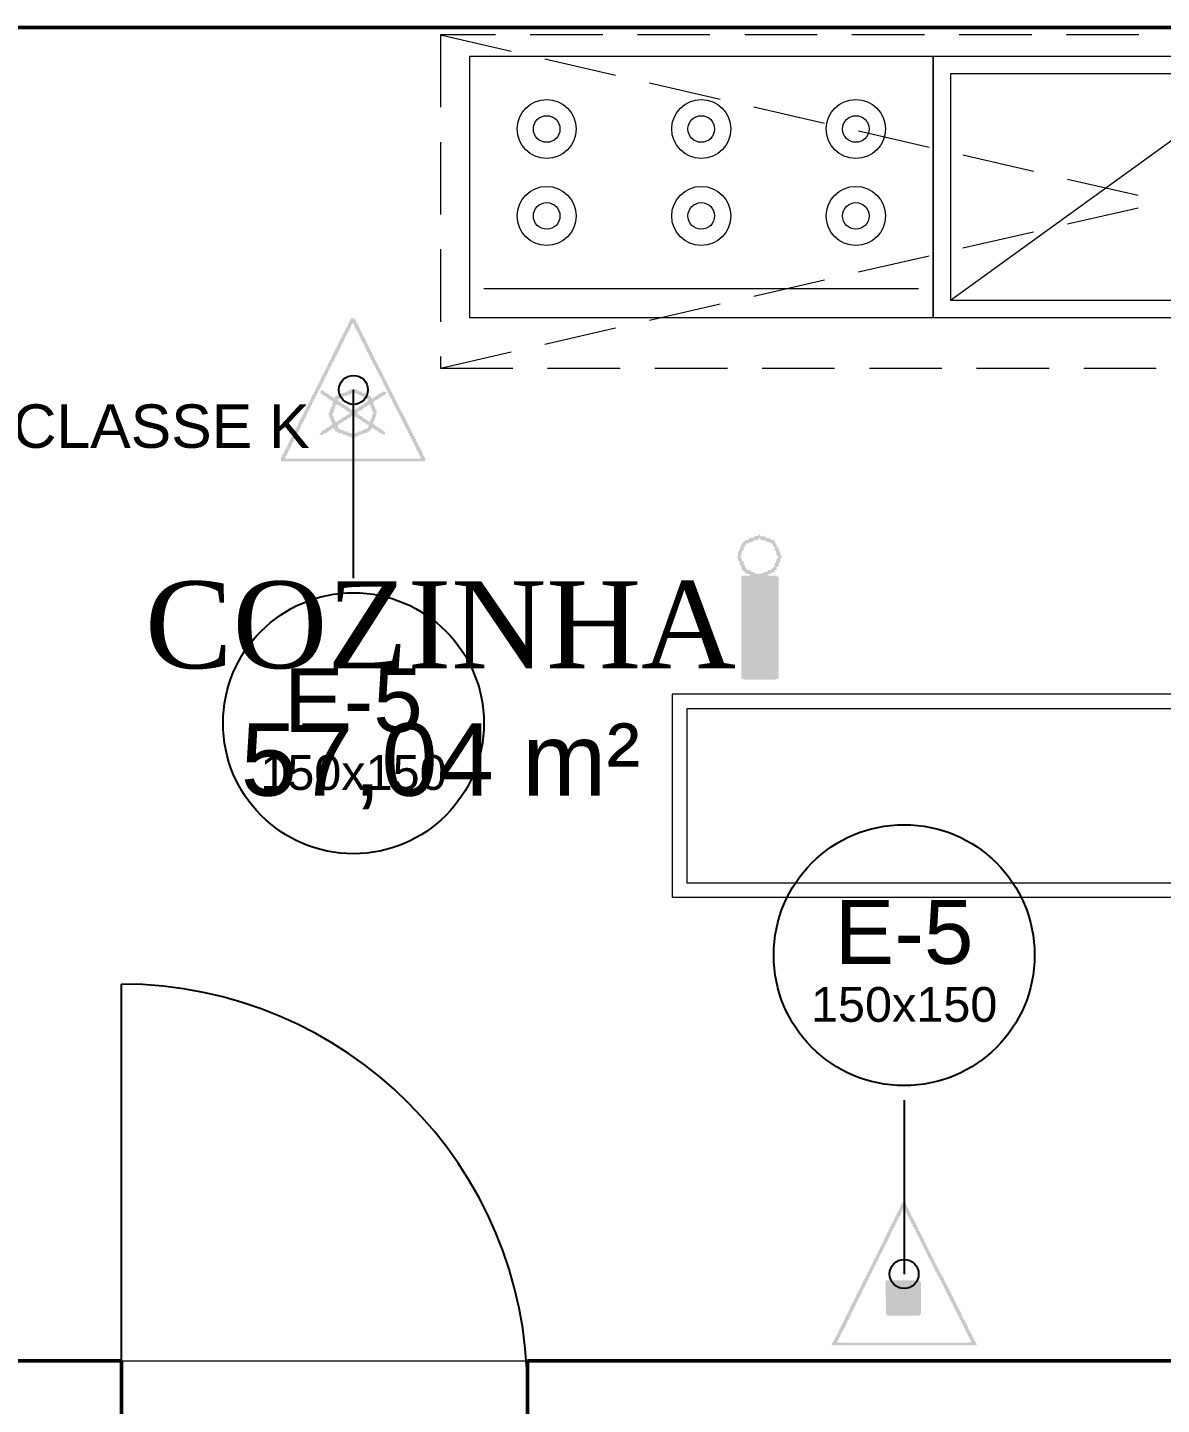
# Model space of a CAD drawing. Header units: metres. Extents: x -2 to 241, y -44 to 80.
# Drawn here: x 4.976 to 8.888, y 11.05 to 15.8 of the extents above; entities that cross this region are included whole.
import ezdxf
from ezdxf.enums import TextEntityAlignment as Align

# ---------------------------------------------------------------- set-up
doc = ezdxf.new("R2010")
doc.units = ezdxf.units.M
doc.header["$LTSCALE"] = 0.1
for name, color, linetype, lineweight in [('AMBIENTES', 8, 'Continuous', 13), ('ILUMINACAO', 5, 'Continuous', 25), ('INC_EXT', 1, 'Continuous', 25), ('MOBILIARIO', 7, 'Continuous', 13), ('PAREDE', 7, 'Continuous', 50), ('PORTAS', 7, 'Continuous', 25), ('SINAL_EQUIPAMENTOS', 1, 'Continuous', 25), ('TEXTOS', 7, 'Continuous', 13)]:
    doc.layers.add(name, color=color, linetype=linetype, lineweight=lineweight)
doc.styles.add('COSCIP-AMBIENTE', font='times.ttf')
doc.styles.add('COSCIP-TEXTO', font='arial.ttf')

# ---------------------------------------------------------------- blocks, each defined once
blk = doc.blocks.new('EXTINTOR_PQS_ABC')
h = blk.add_hatch(color=256)
h.dxf.hatch_style = 1
h.paths.add_polyline_path([(-0.0118, 0.4919), (0.0099, 0.4919), (0.0123, 0.4772), (0.0195, 0.4723), (0.0212, 0.4567), (0.0293, 0.4527), (0.0312, 0.438), (0.0394, 0.4331), (0.0421, 0.4184), (0.0491, 0.4136), (0.0512, 0.3989), (0.0586, 0.394), (0.0603, 0.3776), (0.0677, 0.3755), (0.0701, 0.3597), (0.0785, 0.3548), (0.0813, 0.3401), (0.0882, 0.3352), (0.0902, 0.3206), (0.0978, 0.3157), (0.0995, 0.2991), (0.1068, 0.2973), (0.11, 0.2814), (0.1177, 0.2765), (0.1204, 0.2618), (0.1274, 0.2569), (0.1293, 0.2423), (0.1369, 0.2374), (0.1386, 0.221), (0.1469, 0.2178), (0.1493, 0.2031), (0.1558, 0.2), (0.1595, 0.1835), (0.1665, 0.1786), (0.1681, 0.164), (0.1761, 0.1591), (0.1778, 0.1419), (0.1861, 0.1395), (0.1886, 0.1248), (0.1949, 0.1217), (0.1987, 0.1052), (0.2056, 0.1003), (0.2074, 0.0856), (0.2153, 0.0808), (0.2169, 0.0655), (0.2253, 0.0612), (0.2281, 0.0465), (0.2351, 0.0416), (0.2377, 0.0269), (0.2447, 0.022), (0.2463, 0.0068), (0.2536, 0.0042), (0.2561, -0.0065), (0.2621, -0.0098), (0.2659, -0.0229), (0.2732, -0.0256), (0.2757, -0.0426), (0.2823, -0.0465), (0.2854, -0.0627), (0.2928, -0.0706), (0.2952, -0.0822), (0.302, -0.0856), (0.305, -0.1011), (0.3124, -0.1037), (0.3148, -0.1209), (0.3216, -0.1248), (0.324, -0.1395), (0.3334, -0.1517), (0.3344, -0.1603), (0.3415, -0.164), (0.3442, -0.1794), (0.3515, -0.1823), (0.3535, -0.1982), (0.3603, -0.2031), (0.3637, -0.2195), (0.3726, -0.23), (0.3735, -0.2385), (0.3809, -0.2416), (0.3833, -0.2577), (0.3907, -0.2606), (0.3927, -0.2765), (0.3993, -0.2814), (0.4052, -0.3034), (0.4118, -0.3083), (0.4127, -0.3166), (0.42, -0.3199), (0.4225, -0.336), (0.4298, -0.3392), (0.4323, -0.356), (0.4383, -0.3597), (0.4413, -0.3744), (0.4445, -0.3818), (0.451, -0.3866), (0.4518, -0.3949), (0.4592, -0.3977), (0.4613, -0.4136), (0.469, -0.4179), (0.4714, -0.4344), (0.4769, -0.438), (0.4812, -0.4544), (0.4867, -0.4576), (0.4902, -0.4649), (0.491, -0.4731), (0.4983, -0.4756), (0.5, -0.4919), (-0.5, -0.4919), (-0.4976, -0.4748), (-0.4896, -0.4723), (-0.4858, -0.4576), (-0.4799, -0.4527), (-0.4767, -0.438), (-0.4707, -0.4345), (-0.4682, -0.4237), (-0.462, -0.4209), (-0.4585, -0.4042), (-0.4524, -0.4013), (-0.4499, -0.3866), (-0.4462, -0.3785), (-0.4413, -0.3759), (-0.437, -0.3597), (-0.4315, -0.3563), (-0.4291, -0.3455), (-0.4225, -0.3426), (-0.4204, -0.3279), (-0.4138, -0.323), (-0.4108, -0.3083), (-0.4071, -0.2999), (-0.4022, -0.2975), (-0.3982, -0.2814), (-0.3924, -0.278), (-0.3899, -0.2672), (-0.3834, -0.2643), (-0.3813, -0.2496), (-0.3753, -0.2452), (-0.3723, -0.2374), (-0.3704, -0.2218), (-0.363, -0.2185), (-0.3606, -0.2022), (-0.3532, -0.1992), (-0.3508, -0.1878), (-0.3428, -0.1786), (-0.3402, -0.164), (-0.3337, -0.1601), (-0.3312, -0.1432), (-0.3239, -0.1402), (-0.3214, -0.1244), (-0.3141, -0.121), (-0.3096, -0.1052), (-0.3037, -0.1003), (-0.3005, -0.0856), (-0.2945, -0.0818), (-0.2921, -0.0649), (-0.2847, -0.062), (-0.2822, -0.0465), (-0.2749, -0.043), (-0.2739, -0.0343), (-0.2651, -0.0236), (-0.262, -0.0098), (-0.2554, -0.0059), (-0.2536, 0.0122), (-0.2465, 0.0147), (-0.2431, 0.0326), (-0.2357, 0.0343), (-0.2337, 0.0514), (-0.226, 0.0538), (-0.224, 0.071), (-0.217, 0.0734), (-0.2144, 0.0905), (-0.2074, 0.093), (-0.2046, 0.1101), (-0.1965, 0.1126), (-0.1945, 0.1297), (-0.1868, 0.132), (-0.1848, 0.1493), (-0.1779, 0.1517), (-0.1753, 0.1688), (-0.1677, 0.1713), (-0.1648, 0.1891), (-0.1573, 0.1909), (-0.1553, 0.208), (-0.1477, 0.2104), (-0.1457, 0.2276), (-0.1388, 0.23), (-0.1365, 0.2472), (-0.1306, 0.2514), (-0.1257, 0.2686), (-0.1186, 0.2716), (-0.1168, 0.2863), (-0.1093, 0.2912), (-0.1072, 0.3059), (-0.1012, 0.3109), (-0.0963, 0.3277), (-0.0908, 0.3304), (-0.0877, 0.345), (-0.0796, 0.3499), (-0.0777, 0.3646), (-0.0707, 0.3695), (-0.0681, 0.3842), (-0.062, 0.3892), (-0.0571, 0.4059), (-0.0515, 0.4087), (-0.0485, 0.4233), (-0.0404, 0.4282), (-0.0385, 0.4429), (-0.0312, 0.4478), (-0.029, 0.4625), (-0.0254, 0.4698), (-0.0204, 0.473), (-0.018, 0.4841), (-0.0119, 0.487)])
h.paths.add_polyline_path([(-0.0082, 0.4529), (-0.0105, 0.4356), (-0.018, 0.4335), (-0.0201, 0.416), (-0.0278, 0.4126), (-0.0296, 0.3964), (-0.0369, 0.394), (-0.04, 0.3762), (-0.0475, 0.3744), (-0.0495, 0.3573), (-0.0571, 0.3549), (-0.0592, 0.3377), (-0.0663, 0.3352), (-0.0687, 0.3181), (-0.0763, 0.3157), (-0.0787, 0.2985), (-0.0868, 0.2961), (-0.0888, 0.279), (-0.0963, 0.2767), (-0.0983, 0.2594), (-0.1055, 0.2569), (-0.1078, 0.2398), (-0.1136, 0.2374), (-0.1171, 0.2202), (-0.1255, 0.2153), (-0.1272, 0.2007), (-0.1344, 0.1958), (-0.1368, 0.1811), (-0.1429, 0.1762), (-0.1464, 0.1615), (-0.1535, 0.1566), (-0.1575, 0.1402), (-0.1647, 0.137), (-0.1664, 0.1224), (-0.1738, 0.1175), (-0.1759, 0.1028), (-0.1822, 0.0979), (-0.1868, 0.0812), (-0.193, 0.0783), (-0.1955, 0.0636), (-0.2037, 0.0587), (-0.2055, 0.044), (-0.2124, 0.0392), (-0.215, 0.0245), (-0.2213, 0.0196), (-0.2247, 0.0049), (-0.2323, 0), (-0.2358, -0.0192), (-0.2431, -0.0233), (-0.2456, -0.0392), (-0.2532, -0.044), (-0.2554, -0.0612), (-0.2627, -0.063), (-0.2651, -0.0797), (-0.2725, -0.0821), (-0.2768, -0.0979), (-0.2828, -0.1028), (-0.2848, -0.1175), (-0.2921, -0.1217), (-0.2945, -0.1392), (-0.3018, -0.1413), (-0.3043, -0.1575), (-0.3116, -0.1605), (-0.3148, -0.1762), (-0.3219, -0.1811), (-0.3239, -0.1969), (-0.3312, -0.2001), (-0.3337, -0.2176), (-0.341, -0.2196), (-0.3434, -0.2354), (-0.3508, -0.2386), (-0.3531, -0.2569), (-0.3606, -0.2593), (-0.3624, -0.2765), (-0.369, -0.279), (-0.3728, -0.2973), (-0.3792, -0.2985), (-0.3819, -0.3157), (-0.39, -0.3181), (-0.392, -0.3352), (-0.3993, -0.3377), (-0.4015, -0.3548), (-0.408, -0.3573), (-0.412, -0.3756), (-0.4193, -0.3785), (-0.4211, -0.394), (-0.4292, -0.3964), (-0.4311, -0.4136), (-0.4385, -0.416), (-0.4407, -0.4331), (-0.4473, -0.4356), (-0.4511, -0.4539), (-0.4585, -0.4566), (-0.4598, -0.4723), (-0.456, -0.4746), (0.4592, -0.4743), (0.4614, -0.4698), (0.4592, -0.4539), (0.4539, -0.4503), (0.4494, -0.4343), (0.4424, -0.4307), (0.4396, -0.4152), (0.4323, -0.4132), (0.4301, -0.3964), (0.4225, -0.3928), (0.4205, -0.3768), (0.4137, -0.372), (0.4102, -0.3562), (0.4029, -0.3534), (0.4005, -0.3371), (0.3931, -0.3351), (0.3907, -0.3175), (0.3833, -0.3139), (0.3814, -0.2985), (0.3752, -0.2936), (0.3711, -0.2779), (0.3637, -0.275), (0.3613, -0.2587), (0.354, -0.2568), (0.3515, -0.2391), (0.3442, -0.235), (0.3422, -0.2202), (0.3354, -0.2153), (0.3319, -0.1998), (0.3246, -0.1976), (0.3221, -0.1805), (0.3148, -0.1785), (0.3124, -0.1609), (0.305, -0.1567), (0.3031, -0.1419), (0.296, -0.137), (0.2928, -0.1215), (0.2854, -0.1193), (0.283, -0.1022), (0.2757, -0.1002), (0.2735, -0.0832), (0.2667, -0.0783), (0.2634, -0.0623), (0.2571, -0.0587), (0.2536, -0.0433), (0.2463, -0.0414), (0.2441, -0.0245), (0.2365, -0.0218), (0.2341, -0.007), (0.2263, -0.0049), (0.2243, 0.0122), (0.2162, 0.0147), (0.2132, 0.0318), (0.2062, 0.0343), (0.2031, 0.0514), (0.1966, 0.0538), (0.1942, 0.071), (0.1871, 0.0734), (0.1851, 0.0905), (0.1778, 0.092), (0.174, 0.1101), (0.1671, 0.1126), (0.1639, 0.1297), (0.1575, 0.1321), (0.1558, 0.149), (0.148, 0.1517), (0.1459, 0.1688), (0.1378, 0.1713), (0.136, 0.186), (0.1279, 0.1909), (0.1247, 0.208), (0.1183, 0.2104), (0.1166, 0.2267), (0.1087, 0.23), (0.1062, 0.2472), (0.0986, 0.2496), (0.0968, 0.2643), (0.0888, 0.2692), (0.0858, 0.2863), (0.0792, 0.2888), (0.0775, 0.3059), (0.0701, 0.3076), (0.0677, 0.3244), (0.0594, 0.3279), (0.0575, 0.3426), (0.0496, 0.3475), (0.0465, 0.3646), (0.0401, 0.3671), (0.0383, 0.3837), (0.0303, 0.3866), (0.0285, 0.4019), (0.0212, 0.4049), (0.017, 0.4233), (0.0105, 0.4258), (0.0077, 0.4429), (0.0016, 0.4442), (-0.0009, 0.4533)], flags=16)
h.paths.add_polyline_path([(-0.1254, -0.044), (0.1082, -0.044), (0.1093, -0.0523), (0.1152, -0.0563), (0.116, -0.0661), (0.116, -0.2643), (0.1147, -0.2741), (0.1082, -0.279), (0.1069, -0.2863), (-0.1134, -0.2869), (-0.1169, -0.2863), (-0.1183, -0.2811), (-0.1257, -0.2787), (-0.1272, -0.0563)])
blk = doc.blocks.new('PONTO_ILUMINACAO_EMERGENCIA')
h = blk.add_hatch(color=256)
h.dxf.hatch_style = 1
h.paths.add_polyline_path([(-0.0047, 0.5), (0.005, 0.5), (0.0072, 0.4942), (0.0188, 0.4904), (0.0421, 0.4884), (0.0459, 0.4797), (0.077, 0.4757), (0.082, 0.4651), (0.1053, 0.4622), (0.1097, 0.4419), (0.1184, 0.439), (0.1206, 0.4179), (0.1322, 0.4157), (0.1344, 0.3924), (0.1414, 0.3866), (0.1452, 0.3779), (0.1484, 0.3547), (0.1556, 0.3518), (0.1555, 0.3425), (0.1487, 0.3401), (0.1431, 0.3111), (0.1346, 0.3052), (0.1326, 0.282), (0.121, 0.2791), (0.1187, 0.2587), (0.1089, 0.2558), (0.1078, 0.2442), (0.0857, 0.239), (0.0799, 0.2315), (0.0595, 0.2297), (0.0579, 0.2268), (0.0584, 0.221), (0.0624, 0.2194), (0.1177, 0.2184), (0.1206, 0.212), (0.1322, 0.2087), (0.1335, 0.2035), (0.1336, -0.4883), (0.1322, -0.4929), (0.1206, -0.4939), (0.1067, -0.4999), (-0.1032, -0.5), (-0.1043, -0.497), (-0.1178, -0.4952), (-0.1228, -0.4912), (-0.1228, 0.2064), (-0.118, 0.218), (-0.0713, 0.2192), (-0.0621, 0.221), (-0.0601, 0.2268), (-0.0916, 0.2329), (-0.0961, 0.2413), (-0.1076, 0.2442), (-0.1083, 0.2558), (-0.1207, 0.2614), (-0.1253, 0.2878), (-0.1335, 0.2936), (-0.1358, 0.3169), (-0.1445, 0.3198), (-0.1468, 0.3416), (-0.1498, 0.3457), (-0.1556, 0.3459), (-0.1556, 0.3488), (-0.1498, 0.3495), (-0.1476, 0.3547), (-0.1454, 0.3779), (-0.1421, 0.3866), (-0.1346, 0.3924), (-0.1329, 0.4157), (-0.1236, 0.4201), (-0.1207, 0.4412), (-0.112, 0.4429), (-0.109, 0.4506), (-0.0988, 0.4564), (-0.0945, 0.4634), (-0.0713, 0.4655), (-0.0684, 0.4771), (-0.0451, 0.479), (-0.0364, 0.4826), (-0.0306, 0.4897), (-0.0073, 0.4925)])
h.paths.add_polyline_path([(-0.0044, 0.4758), (-0.0073, 0.465), (-0.0322, 0.4622), (-0.0396, 0.4593), (-0.0451, 0.4522), (-0.0684, 0.4496), (-0.0713, 0.4416), (-0.093, 0.439), (-0.0971, 0.4186), (-0.1062, 0.4157), (-0.1091, 0.3906), (-0.1178, 0.3896), (-0.1191, 0.3866), (-0.125, 0.3547), (-0.1294, 0.353), (-0.1305, 0.3459), (-0.1226, 0.3401), (-0.1207, 0.3194), (-0.109, 0.3169), (-0.1067, 0.2936), (-0.0981, 0.2878), (-0.0945, 0.2686), (-0.0858, 0.2668), (-0.08, 0.2579), (-0.0623, 0.2558), (-0.0579, 0.2442), (-0.0335, 0.2416), (-0.0306, 0.2325), (0.0014, 0.2301), (0.0276, 0.2355), (0.0334, 0.2424), (0.056, 0.2442), (0.0585, 0.2558), (0.0799, 0.2583), (0.0857, 0.2664), (0.0944, 0.2682), (0.0974, 0.2791), (0.106, 0.2817), (0.108, 0.3052), (0.1149, 0.3082), (0.1218, 0.3372), (0.1322, 0.343), (0.1324, 0.3488), (0.1293, 0.3539), (0.1206, 0.3567), (0.1184, 0.3779), (0.1148, 0.3876), (0.1076, 0.3924), (0.105, 0.4157), (0.0967, 0.4186), (0.0944, 0.4391), (0.0828, 0.4404), (0.077, 0.4487), (0.0453, 0.4535), (0.0421, 0.4615), (0.0188, 0.4634), (0.0078, 0.468), (0.0043, 0.4762)], flags=16)
blk = doc.blocks.new('EXTINTOR_AP')
h = blk.add_hatch(color=256)
h.dxf.hatch_style = 1
h.paths.add_polyline_path([(-0.0177, 0.4935), (0.0088, 0.4935), (0.0108, 0.481), (0.0182, 0.4787), (0.0206, 0.4608), (0.028, 0.4584), (0.0305, 0.4412), (0.038, 0.4393), (0.0404, 0.4221), (0.0481, 0.4196), (0.0502, 0.4021), (0.0576, 0.3999), (0.0597, 0.3827), (0.0674, 0.3795), (0.0699, 0.3624), (0.0775, 0.3606), (0.0797, 0.3433), (0.0874, 0.3409), (0.0896, 0.3233), (0.0969, 0.3203), (0.0994, 0.3031), (0.1068, 0.3011), (0.1092, 0.2839), (0.1169, 0.2818), (0.1192, 0.2646), (0.1268, 0.2621), (0.1289, 0.2446), (0.1363, 0.2423), (0.1388, 0.2245), (0.1462, 0.2226), (0.1486, 0.2053), (0.1564, 0.2031), (0.1585, 0.1858), (0.1659, 0.1837), (0.1683, 0.1685), (0.1764, 0.1637), (0.1782, 0.1476), (0.1866, 0.144), (0.1891, 0.1292), (0.1954, 0.1261), (0.1992, 0.1095), (0.2062, 0.1046), (0.2078, 0.0898), (0.2159, 0.0849), (0.2175, 0.0691), (0.226, 0.0652), (0.2286, 0.0505), (0.2348, 0.0474), (0.2386, 0.0308), (0.2455, 0.0258), (0.2472, 0.0111), (0.2553, 0.0062), (0.2569, -0.0094), (0.2654, -0.0135), (0.268, -0.0283), (0.2753, -0.0332), (0.2777, -0.048), (0.2849, -0.0529), (0.2865, -0.0677), (0.2947, -0.0726), (0.2963, -0.0874), (0.3048, -0.0923), (0.3077, -0.1071), (0.3146, -0.112), (0.3171, -0.1268), (0.3243, -0.1317), (0.3258, -0.1466), (0.3332, -0.1496), (0.3357, -0.16), (0.3429, -0.1637), (0.3455, -0.1793), (0.3529, -0.1822), (0.3554, -0.1993), (0.3607, -0.2031), (0.3652, -0.2194), (0.3701, -0.2225), (0.3741, -0.2301), (0.3751, -0.2387), (0.3824, -0.2418), (0.3849, -0.2579), (0.3923, -0.2607), (0.3947, -0.2779), (0.4011, -0.2818), (0.404, -0.2966), (0.4108, -0.3015), (0.4144, -0.3173), (0.4218, -0.3204), (0.4243, -0.3367), (0.4317, -0.3399), (0.4337, -0.3556), (0.4395, -0.3606), (0.444, -0.377), (0.4514, -0.3842), (0.4538, -0.3961), (0.4612, -0.3986), (0.4637, -0.4154), (0.471, -0.4184), (0.4735, -0.4356), (0.4795, -0.4393), (0.4834, -0.4555), (0.4899, -0.459), (0.4932, -0.4748), (0.5, -0.4787), (0.4992, -0.4836), (0.4937, -0.4861), (0.4931, -0.4935), (-0.5, -0.4935), (-0.4994, -0.4664), (-0.4913, -0.4623), (-0.4897, -0.4467), (-0.4836, -0.4443), (-0.48, -0.427), (-0.4725, -0.4221), (-0.4701, -0.4073), (-0.4618, -0.4045), (-0.4599, -0.3876), (-0.4519, -0.3844), (-0.4503, -0.368), (-0.4429, -0.363), (-0.4406, -0.3483), (-0.4331, -0.3433), (-0.4298, -0.3274), (-0.4224, -0.3253), (-0.4206, -0.3089), (-0.4125, -0.3041), (-0.4109, -0.2892), (-0.4036, -0.2843), (-0.4002, -0.2678), (-0.3935, -0.2646), (-0.3913, -0.2498), (-0.383, -0.2474), (-0.3812, -0.2301), (-0.3732, -0.2253), (-0.3715, -0.2104), (-0.3642, -0.2055), (-0.3619, -0.1907), (-0.3537, -0.1858), (-0.351, -0.17), (-0.3436, -0.1686), (-0.3418, -0.1514), (-0.3341, -0.1464), (-0.3322, -0.1317), (-0.3261, -0.1292), (-0.3215, -0.1104), (-0.3144, -0.1071), (-0.3124, -0.0923), (-0.3042, -0.0894), (-0.3025, -0.0726), (-0.2948, -0.0677), (-0.2929, -0.0529), (-0.2856, -0.048), (-0.2821, -0.0318), (-0.2747, -0.0294), (-0.2729, -0.0135), (-0.2648, -0.0111), (-0.2631, 0.0062), (-0.2554, 0.0111), (-0.2535, 0.0258), (-0.246, 0.0308), (-0.2427, 0.0469), (-0.2353, 0.05), (-0.2329, 0.0663), (-0.2255, 0.0689), (-0.2238, 0.0849), (-0.2163, 0.0898), (-0.2141, 0.1046), (-0.2067, 0.1095), (-0.2043, 0.1243), (-0.1959, 0.1273), (-0.1941, 0.144), (-0.1861, 0.1466), (-0.1843, 0.1637), (-0.1779, 0.1661), (-0.1748, 0.1834), (-0.167, 0.1883), (-0.1648, 0.2031), (-0.1566, 0.2062), (-0.1547, 0.2227), (-0.1467, 0.227), (-0.1451, 0.2424), (-0.1388, 0.2449), (-0.1354, 0.2621), (-0.1277, 0.267), (-0.1254, 0.2818), (-0.1172, 0.2843), (-0.1153, 0.3015), (-0.1073, 0.3057), (-0.1057, 0.3212), (-0.0981, 0.3261), (-0.095, 0.3424), (-0.0878, 0.3458), (-0.0859, 0.3606), (-0.0777, 0.363), (-0.0759, 0.3803), (-0.0691, 0.3827), (-0.0663, 0.3999), (-0.06, 0.4024), (-0.0557, 0.4211), (-0.0486, 0.4246), (-0.0465, 0.4393), (-0.0384, 0.4418), (-0.0366, 0.459), (-0.03, 0.4615), (-0.027, 0.4787), (-0.0208, 0.4812)])
h.paths.add_polyline_path([(-0.0064, 0.4602), (-0.0089, 0.4505), (-0.0163, 0.4484), (-0.0179, 0.4319), (-0.024, 0.4295), (-0.0276, 0.4123), (-0.035, 0.4073), (-0.0374, 0.3926), (-0.0458, 0.3881), (-0.0476, 0.3729), (-0.0557, 0.3687), (-0.0572, 0.3532), (-0.0645, 0.3483), (-0.068, 0.3317), (-0.0745, 0.3286), (-0.0768, 0.3138), (-0.0852, 0.3109), (-0.087, 0.2941), (-0.095, 0.2905), (-0.0966, 0.2744), (-0.1039, 0.2695), (-0.1073, 0.253), (-0.114, 0.2498), (-0.1163, 0.235), (-0.1246, 0.2316), (-0.1264, 0.2154), (-0.1343, 0.2104), (-0.136, 0.1957), (-0.1432, 0.1907), (-0.1467, 0.1743), (-0.1536, 0.1711), (-0.1557, 0.1563), (-0.1639, 0.1537), (-0.1658, 0.1366), (-0.1728, 0.1341), (-0.1754, 0.1169), (-0.1827, 0.112), (-0.185, 0.0972), (-0.1932, 0.0923), (-0.1959, 0.0764), (-0.2033, 0.0744), (-0.2051, 0.0578), (-0.2128, 0.0529), (-0.2147, 0.0381), (-0.2221, 0.0332), (-0.2245, 0.0185), (-0.2326, 0.0135), (-0.2353, -0.0024), (-0.2427, -0.0042), (-0.2444, -0.0209), (-0.252, -0.0258), (-0.2541, -0.0406), (-0.2616, -0.0455), (-0.2638, -0.0603), (-0.2722, -0.0644), (-0.2747, -0.0809), (-0.2821, -0.0826), (-0.2838, -0.0997), (-0.2913, -0.1046), (-0.2934, -0.1194), (-0.3011, -0.1243), (-0.3033, -0.1391), (-0.3116, -0.1435), (-0.3134, -0.1587), (-0.3215, -0.1624), (-0.3231, -0.1784), (-0.3293, -0.1809), (-0.3328, -0.1981), (-0.3404, -0.2031), (-0.3427, -0.2178), (-0.3507, -0.2203), (-0.3529, -0.2375), (-0.3608, -0.2406), (-0.3625, -0.2572), (-0.3688, -0.2597), (-0.3722, -0.2769), (-0.3799, -0.2818), (-0.3821, -0.2966), (-0.3904, -0.2998), (-0.3923, -0.3163), (-0.4002, -0.3209), (-0.4018, -0.336), (-0.4092, -0.3409), (-0.4115, -0.3556), (-0.4194, -0.3606), (-0.4224, -0.3764), (-0.4298, -0.3779), (-0.4316, -0.395), (-0.4396, -0.3991), (-0.4412, -0.4147), (-0.4488, -0.4196), (-0.4509, -0.4344), (-0.4592, -0.4393), (-0.4618, -0.4551), (-0.4691, -0.4567), (-0.4695, -0.4738), (0.4618, -0.4738), (0.4612, -0.4555), (0.4549, -0.4516), (0.4514, -0.4354), (0.4449, -0.4319), (0.4415, -0.4164), (0.4341, -0.4142), (0.432, -0.3975), (0.4243, -0.3933), (0.4223, -0.3778), (0.4155, -0.3729), (0.412, -0.3569), (0.4046, -0.3532), (0.4021, -0.3378), (0.3947, -0.3358), (0.3923, -0.3181), (0.3849, -0.3145), (0.3829, -0.299), (0.3759, -0.2941), (0.3726, -0.2782), (0.3652, -0.2748), (0.3628, -0.2591), (0.3554, -0.257), (0.3532, -0.24), (0.3459, -0.235), (0.3431, -0.219), (0.3369, -0.2154), (0.3332, -0.1994), (0.3258, -0.1968), (0.3234, -0.1804), (0.316, -0.1783), (0.3135, -0.1609), (0.3057, -0.1587), (0.3037, -0.1415), (0.2958, -0.1391), (0.2937, -0.1218), (0.2856, -0.1194), (0.2837, -0.1046), (0.2758, -0.0997), (0.2732, -0.0825), (0.2663, -0.08), (0.2643, -0.0628), (0.2563, -0.0603), (0.2545, -0.0443), (0.2462, -0.0406), (0.243, -0.0234), (0.2365, -0.0209), (0.234, -0.0037), (0.2269, -0.0012), (0.2249, 0.016), (0.2169, 0.0185), (0.2151, 0.0339), (0.2077, 0.0369), (0.2037, 0.0554), (0.1971, 0.0578), (0.1947, 0.0751), (0.1875, 0.0775), (0.1856, 0.0948), (0.1774, 0.0972), (0.1747, 0.1144), (0.1683, 0.1157), (0.1643, 0.1341), (0.1578, 0.1366), (0.1554, 0.1538), (0.1486, 0.1553), (0.1444, 0.1711), (0.1388, 0.1736), (0.1363, 0.1848), (0.1301, 0.1883), (0.1265, 0.2044), (0.1216, 0.2066), (0.1178, 0.2154), (0.1148, 0.2301), (0.1092, 0.2329), (0.1048, 0.2498), (0.0979, 0.2547), (0.0969, 0.2635), (0.0906, 0.267), (0.0871, 0.2833), (0.0822, 0.2867), (0.0785, 0.2941), (0.0762, 0.3089), (0.0687, 0.3138), (0.0682, 0.3212), (0.0649, 0.3288), (0.0585, 0.3335), (0.0576, 0.3422), (0.0509, 0.3458), (0.0483, 0.3606), (0.0424, 0.3655), (0.0361, 0.3876), (0.0292, 0.3926), (0.0287, 0.3999), (0.0192, 0.4123), (0.0182, 0.4209), (0.0116, 0.4246), (0.0016, 0.459)], flags=16)
h.paths.add_polyline_path([(-0.0103, 0.0062), (0.0182, 0.0068), (0.0206, -0.0004), (0.0388, -0.0037), (0.0403, -0.0111), (0.0576, -0.0132), (0.06, -0.0207), (0.0773, -0.0223), (0.0822, -0.0286), (0.0969, -0.0319), (0.1023, -0.0381), (0.1166, -0.042), (0.1191, -0.0516), (0.1265, -0.054), (0.1298, -0.0603), (0.1363, -0.0589), (0.1388, -0.0518), (0.1476, -0.0505), (0.1511, -0.0435), (0.1659, -0.0386), (0.1683, -0.032), (0.1831, -0.0285), (0.188, -0.0217), (0.1955, -0.0209), (0.1979, -0.013), (0.2126, -0.0119), (0.2249, -0.0142), (0.2244, -0.0308), (0.2077, -0.0353), (0.2069, -0.0406), (0.1966, -0.0431), (0.1947, -0.0505), (0.1782, -0.053), (0.1757, -0.0611), (0.1668, -0.0628), (0.1634, -0.0699), (0.1485, -0.0726), (0.1469, -0.08), (0.1388, -0.0814), (0.1371, -0.0849), (0.1404, -0.1071), (0.147, -0.112), (0.1486, -0.1292), (0.1564, -0.1317), (0.1595, -0.1538), (0.156, -0.1871), (0.1486, -0.1902), (0.1462, -0.2092), (0.1388, -0.2121), (0.1376, -0.2375), (0.1462, -0.2395), (0.148, -0.2474), (0.156, -0.2484), (0.1609, -0.2551), (0.1757, -0.259), (0.1782, -0.2674), (0.1855, -0.2679), (0.1905, -0.2745), (0.2052, -0.2791), (0.2071, -0.2867), (0.2151, -0.2878), (0.2172, -0.3015), (0.2151, -0.308), (0.1979, -0.3076), (0.1929, -0.3), (0.1782, -0.2968), (0.1761, -0.2892), (0.1683, -0.2884), (0.1634, -0.2801), (0.1486, -0.277), (0.1471, -0.2695), (0.1388, -0.2684), (0.1353, -0.2621), (0.1314, -0.261), (0.1265, -0.2684), (0.1204, -0.2695), (0.1142, -0.2854), (0.098, -0.2892), (0.0945, -0.2949), (0.0871, -0.2976), (0.0695, -0.299), (0.0649, -0.3063), (0.0428, -0.3095), (0.0392, -0.3163), (0.0204, -0.3187), (0.0182, -0.3261), (0.0083, -0.3278), (-0.0261, -0.3263), (-0.0286, -0.3185), (-0.0458, -0.3172), (-0.0507, -0.3108), (-0.0753, -0.3066), (-0.0803, -0.2999), (-0.1049, -0.2967), (-0.1073, -0.2897), (-0.1246, -0.2871), (-0.1277, -0.2695), (-0.1393, -0.2664), (-0.1541, -0.2693), (-0.1566, -0.2777), (-0.1656, -0.2793), (-0.1689, -0.286), (-0.1836, -0.2897), (-0.1851, -0.2966), (-0.2009, -0.3004), (-0.2037, -0.3064), (-0.2147, -0.3089), (-0.2181, -0.314), (-0.2249, -0.3089), (-0.2329, -0.3079), (-0.2329, -0.2973), (-0.2275, -0.2966), (-0.223, -0.2877), (-0.215, -0.2867), (-0.2134, -0.2793), (-0.1984, -0.2762), (-0.1954, -0.2695), (-0.1851, -0.267), (-0.1834, -0.2597), (-0.1686, -0.2572), (-0.1656, -0.2498), (-0.1551, -0.2474), (-0.1537, -0.2424), (-0.1458, -0.2375), (-0.1476, -0.2203), (-0.1543, -0.2178), (-0.1566, -0.1997), (-0.1639, -0.1975), (-0.1658, -0.1809), (-0.1738, -0.1637), (-0.1664, -0.1594), (-0.1645, -0.1415), (-0.1576, -0.1391), (-0.1553, -0.1218), (-0.1492, -0.1171), (-0.1465, -0.1095), (-0.1451, -0.0923), (-0.1387, -0.0874), (-0.1393, -0.0838), (-0.1461, -0.08), (-0.1467, -0.0744), (-0.1639, -0.0701), (-0.1656, -0.0628), (-0.1738, -0.0616), (-0.1763, -0.0548), (-0.191, -0.0489), (-0.1943, -0.0431), (-0.205, -0.0406), (-0.2078, -0.0332), (-0.223, -0.0306), (-0.2275, -0.0185), (-0.2244, -0.0037), (-0.2076, -0.0037), (-0.2048, -0.0111), (-0.1952, -0.0135), (-0.1939, -0.0209), (-0.1787, -0.0242), (-0.1754, -0.0308), (-0.1654, -0.0332), (-0.1639, -0.0404), (-0.1492, -0.045), (-0.1461, -0.0505), (-0.1351, -0.0529), (-0.1332, -0.0578), (-0.1295, -0.0584), (-0.1246, -0.0426), (-0.1073, -0.0389), (-0.1049, -0.0325), (-0.0872, -0.0308), (-0.083, -0.0234), (-0.06, -0.0209), (-0.0557, -0.013), (-0.038, -0.0111), (-0.036, -0.0036), (-0.0178, -0.0012), (-0.0163, 0.0037)])
h.paths.add_polyline_path([(-0.0163, -0.1808), (-0.0187, -0.1889), (-0.0335, -0.1916), (-0.0362, -0.1981), (-0.0464, -0.2006), (-0.0483, -0.2086), (-0.063, -0.2114), (-0.068, -0.2192), (-0.0761, -0.2203), (-0.0778, -0.2277), (-0.094, -0.2301), (-0.0959, -0.2375), (-0.1057, -0.24), (-0.1073, -0.2547), (-0.1052, -0.267), (-0.0901, -0.2701), (-0.0852, -0.2775), (-0.068, -0.2787), (-0.063, -0.2861), (-0.0384, -0.2891), (-0.036, -0.2949), (-0.0113, -0.299), (-0.0064, -0.3061), (-0.0015, -0.3065), (0.0023, -0.304), (0.0034, -0.299), (0.028, -0.2944), (0.0305, -0.2889), (0.0551, -0.2848), (0.06, -0.2781), (0.0756, -0.2769), (0.0797, -0.2688), (0.0969, -0.2667), (0.0978, -0.2597), (0.1043, -0.2538), (0.1043, -0.2407), (0.0896, -0.2381), (0.0872, -0.2301), (0.0797, -0.2294), (0.0751, -0.2227), (0.0674, -0.2194), (0.06, -0.2188), (0.0576, -0.2109), (0.0428, -0.2057), (0.0379, -0.1995), (0.0305, -0.1988), (0.0283, -0.1907), (0.0133, -0.187), (0.0083, -0.1801)], flags=16)
h.paths.add_polyline_path([(0.0059, -0.0201), (-0.0163, -0.0231), (-0.0195, -0.0308), (-0.0433, -0.034), (-0.0483, -0.0414), (-0.0664, -0.0431), (-0.0704, -0.0497), (-0.0852, -0.0523), (-0.0901, -0.0579), (-0.1049, -0.0622), (-0.1049, -0.078), (-0.0898, -0.0825), (-0.0867, -0.0898), (-0.0763, -0.0923), (-0.0753, -0.0981), (-0.0588, -0.1021), (-0.0566, -0.1095), (-0.0483, -0.1107), (-0.0458, -0.1176), (-0.0301, -0.1218), (-0.0274, -0.1292), (-0.0172, -0.1317), (-0.0163, -0.1376), (-0.004, -0.1411), (0.0083, -0.1399), (0.0133, -0.1321), (0.028, -0.1294), (0.0305, -0.1209), (0.0393, -0.1194), (0.0428, -0.1123), (0.0578, -0.1095), (0.0595, -0.1021), (0.0748, -0.0988), (0.0777, -0.0923), (0.0877, -0.0898), (0.0896, -0.0819), (0.0983, -0.08), (0.0982, -0.0628), (0.0888, -0.0603), (0.0872, -0.0529), (0.0699, -0.0506), (0.0674, -0.0427), (0.0502, -0.0413), (0.0477, -0.0355), (0.0305, -0.0319), (0.0256, -0.0256)], flags=16)
h.paths.add_polyline_path([(-0.1073, -0.1014), (-0.1246, -0.1033), (-0.127, -0.1268), (-0.1344, -0.1311), (-0.1377, -0.1563), (-0.1443, -0.1601), (-0.1449, -0.1661), (-0.1443, -0.1784), (-0.1369, -0.1821), (-0.132, -0.2078), (-0.127, -0.209), (-0.1246, -0.2191), (-0.1196, -0.2198), (-0.1071, -0.2178), (-0.1049, -0.2098), (-0.0901, -0.2073), (-0.0852, -0.1989), (-0.0774, -0.1981), (-0.0753, -0.1899), (-0.0606, -0.1868), (-0.0557, -0.1796), (-0.0474, -0.1784), (-0.0455, -0.1711), (-0.0306, -0.1686), (-0.0283, -0.1661), (-0.0279, -0.1538), (-0.0286, -0.1514), (-0.0433, -0.148), (-0.0483, -0.1406), (-0.0557, -0.14), (-0.0581, -0.1319), (-0.0655, -0.1311), (-0.0704, -0.123), (-0.0858, -0.1194), (-0.0876, -0.112), (-0.1024, -0.108)], flags=16)
h.paths.add_polyline_path([(0.1168, -0.1021), (0.1007, -0.1046), (0.0969, -0.111), (0.0889, -0.112), (0.0871, -0.1194), (0.0723, -0.1221), (0.0674, -0.1307), (0.0593, -0.1317), (0.0576, -0.1392), (0.0403, -0.143), (0.0394, -0.1489), (0.0289, -0.1514), (0.0261, -0.1563), (0.0292, -0.1686), (0.0395, -0.1711), (0.0424, -0.1784), (0.0576, -0.1808), (0.0591, -0.1883), (0.0691, -0.1907), (0.0714, -0.1981), (0.086, -0.2006), (0.0883, -0.208), (0.0986, -0.2104), (0.1019, -0.2172), (0.1142, -0.2184), (0.1166, -0.2177), (0.1191, -0.199), (0.1249, -0.1957), (0.1286, -0.1711), (0.1354, -0.1686), (0.1366, -0.1538), (0.1363, -0.1511), (0.1289, -0.1474), (0.124, -0.1227), (0.1187, -0.1194)], flags=16)
blk = doc.blocks.new('MOB_FOGAO_160X90')
blk.add_lwpolyline([(-0.8, -0.45), (0.8, -0.45), (0.8, 0.45), (-0.8, 0.45)], close=True)
blk.add_lwpolyline([(-0.75, -0.35), (0.75, -0.35)])
for centre, radius in [((-0.5333, 0.2), 0.102), ((0, 0.2), 0.102), ((0.5333, 0.2), 0.102), ((-0.5333, 0.2), 0.0459), ((0, 0.2), 0.0459), ((0.5333, 0.2), 0.0459), ((-0.5333, -0.1), 0.102), ((0, -0.1), 0.102), ((0.5333, -0.1), 0.102), ((-0.5333, -0.1), 0.0459), ((0, -0.1), 0.0459), ((0.5333, -0.1), 0.0459)]:
    blk.add_circle(centre, radius)
blk = doc.blocks.new('MOB_CHAPA_120X90')
for points in [[(-0.6, -0.45), (0.6, -0.45), (0.6, 0.45), (-0.6, 0.45)], [(-0.54, -0.39), (0.54, -0.39), (0.54, 0.39), (-0.54, 0.39)]]:
    blk.add_lwpolyline(points, close=True)
blk.add_lwpolyline([(-0.54, -0.39), (0.54, 0.39)])
blk = doc.blocks.new('MOB_COIFA_500X115')
for points in [[(-2.31, 0.575), (-2.5, 0.575)], [(-2.5, 0.575), (-2.5, 0.325)], [(-2.5, 0.575), (-2.2564, 0.519)], [(-1.94, 0.575), (-2.19, 0.575)], [(-1.57, 0.575), (-1.82, 0.575)], [(-1.2, 0.575), (-1.45, 0.575)], [(-0.83, 0.575), (-1.08, 0.575)], [(-0.46, 0.575), (-0.71, 0.575)], [(-0.09, 0.575), (-0.34, 0.575)], [(0.28, 0.575), (0.03, 0.575)], [(0.65, 0.575), (0.4, 0.575)], [(1.02, 0.575), (0.77, 0.575)], [(1.39, 0.575), (1.14, 0.575)], [(1.76, 0.575), (1.51, 0.575)], [(2.13, 0.575), (1.88, 0.575)], [(2.5, 0.575), (2.25, 0.575)], [(2.5, 0.535), (2.5, 0.575)], [(2.1876, 0.5032), (2.4312, 0.5592)], [(-2.1394, 0.4921), (-1.8958, 0.436)], [(1.827, 0.4202), (2.0707, 0.4763)], [(-1.7788, 0.4091), (-1.5352, 0.3531)], [(1.4664, 0.3373), (1.7101, 0.3933)], [(2.5, 0.165), (2.5, 0.415)], [(-1.4182, 0.3262), (-1.1746, 0.2702)], [(1.1059, 0.2543), (1.3495, 0.3104)], [(-1.0577, 0.2433), (-0.814, 0.1872)], [(-2.5, 0.205), (-2.5, -0.045)], [(0.7453, 0.1714), (0.9889, 0.2274)], [(-0.6971, 0.1603), (-0.4534, 0.1043)], [(0.3847, 0.0885), (0.6283, 0.1445)], [(-0.3365, 0.0774), (-0.0928, 0.0214)], [(0.0241, 0.0055), (0.2677, 0.0616)], [(2.5, -0.205), (2.5, 0.045)], [(-0.3365, -0.0774), (-0.0928, -0.0214)], [(0.0241, -0.0055), (0.2677, -0.0616)], [(0.3847, -0.0885), (0.6283, -0.1445)], [(-0.6971, -0.1603), (-0.4534, -0.1043)], [(-2.5, -0.165), (-2.5, -0.415)], [(-1.0577, -0.2433), (-0.814, -0.1872)], [(0.7453, -0.1714), (0.9889, -0.2274)], [(-1.4182, -0.3262), (-1.1746, -0.2702)], [(1.1059, -0.2543), (1.3495, -0.3104)], [(2.5, -0.575), (2.5, -0.325)], [(-1.7788, -0.4091), (-1.5352, -0.3531)], [(1.4664, -0.3373), (1.7101, -0.3933)], [(1.827, -0.4202), (2.0707, -0.4763)], [(-2.1394, -0.4921), (-1.8958, -0.436)], [(-2.5, -0.575), (-2.2564, -0.519)], [(2.1876, -0.5032), (2.4312, -0.5592)], [(-2.5, -0.535), (-2.5, -0.575)], [(-2.5, -0.575), (-2.25, -0.575)], [(-2.13, -0.575), (-1.88, -0.575)], [(-1.76, -0.575), (-1.51, -0.575)], [(-1.39, -0.575), (-1.14, -0.575)], [(-1.02, -0.575), (-0.77, -0.575)], [(-0.65, -0.575), (-0.4, -0.575)], [(-0.28, -0.575), (-0.03, -0.575)], [(0.09, -0.575), (0.34, -0.575)], [(0.46, -0.575), (0.71, -0.575)], [(0.83, -0.575), (1.08, -0.575)], [(1.2, -0.575), (1.45, -0.575)], [(1.57, -0.575), (1.82, -0.575)], [(1.94, -0.575), (2.19, -0.575)], [(2.31, -0.575), (2.5, -0.575)]]:
    blk.add_lwpolyline(points)
blk = doc.blocks.new('MOB_BALCAO_320X70')
for points in [[(-1.6, -0.35), (1.6, -0.35), (1.6, 0.35), (-1.6, 0.35)], [(-1.55, -0.3), (1.55, -0.3), (1.55, 0.3), (-1.55, 0.3)]]:
    blk.add_lwpolyline(points, close=True)
blk = doc.blocks.new('PLACA_CHAMADA_E-5')
at = {"color": 1, "lineweight": 25}
blk.add_circle((0, 0), 0.45, dxfattribs=at)
at = {"color": 1, "style": 'COSCIP-TEXTO'}
for tag, height, p in [('CODIGO', 0.22, (0, 0.08)), ('DIMENSAO', 0.12, (0, -0.17))]:
    blk.add_attdef(tag, text='', height=height, dxfattribs=at).set_placement(p, align=Align.MIDDLE_CENTER)

msp = doc.modelspace()

# ---------------------------------------------------------------- linework, layer by layer
at = {"layer": 'AMBIENTES'}
msp.add_lwpolyline([(12.6, 11.2), (12.6, 15.8), (0.2, 15.8), (0.2, 11.2)], close=True, dxfattribs=at)
at = {"layer": 'PAREDE'}
for p, q in [((5.4158, 15.8), (4.9368, 15.8)), ((5.8947, 15.8), (5.4158, 15.8)), ((6.3737, 15.8), (5.8947, 15.8)), ((6.8526, 15.8), (6.3737, 15.8)), ((7.3316, 15.8), (6.8526, 15.8)), ((7.8105, 15.8), (7.3316, 15.8)), ((8.2895, 15.8), (7.8105, 15.8)), ((8.7684, 15.8), (8.2895, 15.8)), ((9.2474, 15.8), (8.7684, 15.8)), ((4.8364, 11.2), (5.3, 11.2)), ((5.3, 11.2), (5.3, 11)), ((6.7, 11), (6.7, 11.2)), ((6.7, 11.2), (7.1917, 11.2)), ((7.1917, 11.2), (7.6833, 11.2)), ((7.6833, 11.2), (8.175, 11.2)), ((8.175, 11.2), (8.6667, 11.2)), ((8.6667, 11.2), (9.1583, 11.2))]:
    msp.add_line(p, q, dxfattribs=at)
at = {"layer": 'PORTAS'}
msp.add_line((5.3, 11.1), (5.3, 12.5), dxfattribs=at)
msp.add_arc((5.3, 11.1), 1.4, 0, 90, dxfattribs=at)
at = {"layer": 'SINAL_EQUIPAMENTOS', "color": 1}
for p, q in [((6.1, 13.9), (6.1, 14.55)), ((8, 12.1), (8, 11.5))]:
    msp.add_line(p, q, dxfattribs=at)
for centre in [(6.1, 14.55), (8, 11.5)]:
    msp.add_circle(centre, 0.05, dxfattribs=at)

# ---------------------------------------------------------------- block references
at = {"layer": 'ILUMINACAO', "xscale": 0.5, "yscale": 0.5, "zscale": 0.5}
msp.add_blockref('PONTO_ILUMINACAO_EMERGENCIA', (7.5, 13.8), dxfattribs=at)
at = {"layer": 'INC_EXT', "xscale": 0.5, "yscale": 0.5, "zscale": 0.5}
for name, p in [('EXTINTOR_AP', (6.1, 14.55)), ('EXTINTOR_PQS_ABC', (8, 11.5))]:
    msp.add_blockref(name, p, dxfattribs=at)
at = {"layer": 'MOBILIARIO'}
for name, p in [('MOB_COIFA_500X115', (8.9, 15.2)), ('MOB_FOGAO_160X90', (7.3, 15.25)), ('MOB_CHAPA_120X90', (8.7, 15.25)), ('MOB_BALCAO_320X70', (8.8, 13.15))]:
    msp.add_blockref(name, p, dxfattribs=at)
at = {"layer": 'SINAL_EQUIPAMENTOS'}
for p in [(6.1, 13.4), (8, 12.6)]:
    msp.add_blockref('PLACA_CHAMADA_E-5', p, dxfattribs=at).add_auto_attribs({'CODIGO': 'E-5', 'DIMENSAO': '150x150'})

# ---------------------------------------------------------------- texts
at = {"layer": 'TEXTOS', "style": 'COSCIP-TEXTO'}
msp.add_text('EXT. CLASSE K', height=0.15, dxfattribs=at).set_placement((4.4, 14.35))
at = {"layer": 'TEXTOS'}
for s, height, style, p in [('COZINHA', 0.3, 'COSCIP-AMBIENTE', (6.4, 13.74)), ('57,04 m²', 0.25, 'COSCIP-TEXTO', (6.4, 13.275))]:
    msp.add_text(s, height=height, dxfattribs=dict(at, style=style)).set_placement(p, align=Align.MIDDLE_CENTER)

doc.saveas('drawing.dxf')
